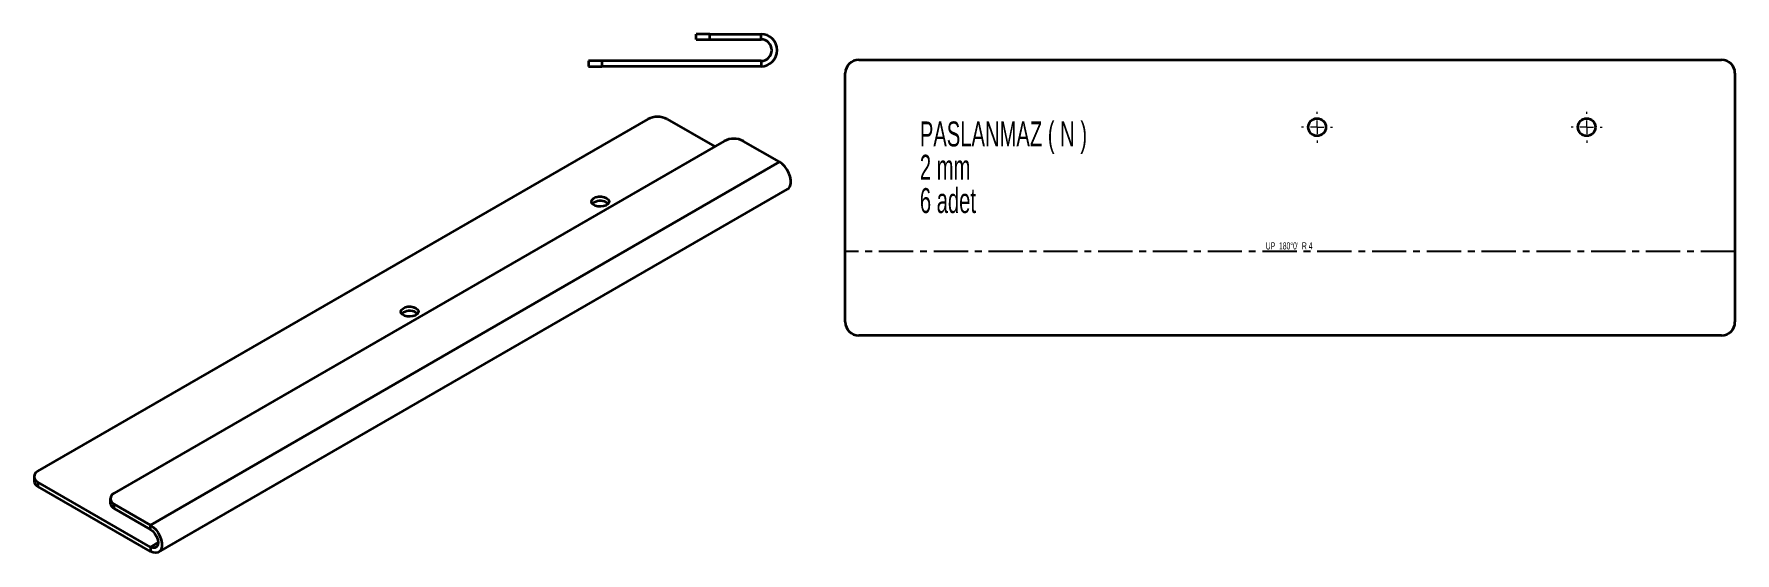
# Model space of a CAD drawing. Header units: millimetres. Extents: x -173 to 458, y 214 to 407.
import ezdxf

# ---------------------------------------------------------------- set-up
doc = ezdxf.new("R2010")
doc.units = ezdxf.units.MM
doc.linetypes.add('CENTERX2', pattern=[20.32, 12.7, -2.54, 2.54, -2.54])
doc.styles.add('SLDTEXTSTYLE0', font='TXT', dxfattribs={"width": 0.605})
doc.styles.add('SLDTEXTSTYLE1', font='TXT', dxfattribs={"width": 0.57})

# ---------------------------------------------------------------- blocks, each defined once
blk = doc.blocks.new('SW_NOTE_0')
at = {"color": 0, "linetype": 'Continuous', "lineweight": 0, "attachment_point": 1, "style": 'SLDTEXTSTYLE0'}
for s, insert, char_height in [('PASLANMAZ ( N )', (0, 11.94), 9.2604), ('2 mm', (0, -0.41), 9.26), ('6 adet', (0, -12.76), 9.26)]:
    blk.add_mtext(s, dxfattribs=dict(at, insert=insert, char_height=char_height))
blk = doc.blocks.new('SW_CENTERMARKSYMBOL_0')
at = {"color": 0, "linetype": 'Continuous', "lineweight": 18}
for p, q in [((-5, 0), (-5.75, 0)), ((0, 0), (-2.5, 0)), ((0, 5), (0, 5.75)), ((0, 0), (0, 2.5)), ((0, 0), (0, -2.5)), ((0, 0), (2.5, 0)), ((5, 0), (5.75, 0)), ((0, -5), (0, -5.75))]:
    blk.add_line(p, q, dxfattribs=at)
blk = doc.blocks.new('SW_CENTERMARKSYMBOL_1')
at = {"color": 0, "linetype": 'Continuous', "lineweight": 18}
for p, q in [((-5, 0), (-5.75, 0)), ((0, 0), (-2.5, 0)), ((0, 5), (0, 5.75)), ((0, 0), (0, 2.5)), ((0, 0), (0, -2.5)), ((0, 0), (2.5, 0)), ((5, 0), (5.75, 0)), ((0, -5), (0, -5.75))]:
    blk.add_line(p, q, dxfattribs=at)

msp = doc.modelspace()

# ---------------------------------------------------------------- linework, layer by layer
at = {"color": 7, "linetype": 'Continuous', "lineweight": 35}
for p, q in [((72.99, 404.7), (72.99, 406.7)), ((77.99, 406.7), (72.99, 406.7)), ((72.99, 404.7), (77.99, 404.7)), ((77.99, 404.7), (77.99, 406.7)), ((77.99, 406.7), (96.99, 406.7)), ((77.99, 404.7), (96.99, 404.7)), ((96.99, 404.7), (96.99, 406.7)), ((32.99, 396.7), (32.99, 394.7)), ((37.99, 396.7), (32.99, 396.7)), ((32.99, 394.7), (37.99, 394.7)), ((37.99, 396.7), (37.99, 394.7)), ((96.99, 396.7), (37.99, 396.7)), ((96.99, 394.7), (37.99, 394.7)), ((96.99, 396.7), (96.99, 394.7)), ((128.24, 299.85), (128.24, 392.13)), ((133.24, 397.13), (453.24, 397.13)), ((458.24, 392.13), (458.24, 299.85)), ((-171.21, 244.51), (55.07, 375.14)), ((62.14, 375.14), (79.82, 364.93)), ((83.35, 366.97), (-142.92, 236.35)), ((103.86, 359.22), (90.42, 366.97)), ((-129.49, 224.51), (103.86, 359.22)), ((-126.49, 214.42), (106.86, 349.12)), ((453.24, 294.85), (133.24, 294.85)), ((-172.67, 242.47), (-172.67, 240.84)), ((-129.49, 216.35), (-171.21, 240.43)), ((-171.21, 240.43), (-171.21, 238.8)), ((-129.49, 214.71), (-171.21, 238.8)), ((-144.39, 234.31), (-144.39, 232.68)), ((-142.92, 230.63), (-142.92, 232.27)), ((-142.92, 232.27), (-129.49, 224.51)), ((-142.92, 230.63), (-129.49, 222.88)), ((-129.49, 222.88), (-129.49, 224.51)), ((-129.49, 216.35), (-126.66, 217.98)), ((-129.49, 216.35), (-129.49, 214.71))]:
    msp.add_line(p, q, dxfattribs=at)
at = {"color": 7, "linetype": 'CENTERX2'}
msp.add_line((458.24, 325.99), (128.24, 325.99), dxfattribs=at)
at = {"color": 7, "linetype": 'Continuous', "lineweight": 35, "flags": 128}
for points in [[(106.86, 349.12), (107.35, 349.52), (107.83, 350.29), (108.07, 351.3), (108.07, 352.48), (107.83, 353.77), (107.35, 355.09), (106.67, 356.36), (105.83, 357.52), (104.87, 358.49), (103.86, 359.22)], [(39.69, 345.85), (40.31, 345.35), (40.62, 344.75), (40.57, 344.14), (40.18, 343.56), (39.49, 343.09), (38.57, 342.77), (37.53, 342.65), (36.46, 342.72), (35.5, 343), (34.75, 343.43), (34.28, 343.99), (34.14, 344.6), (34.36, 345.2), (34.91, 345.73), (35.73, 346.13), (36.72, 346.36), (37.79, 346.38), (38.82, 346.21), (39.69, 345.85)], [(39.69, 344.22), (40.31, 343.71), (40.32, 343.71)], [(-31.02, 305.03), (-30.4, 304.53), (-30.09, 303.93), (-30.14, 303.32), (-30.53, 302.74), (-31.22, 302.27), (-32.14, 301.95), (-33.19, 301.83), (-34.25, 301.9), (-35.21, 302.17), (-35.96, 302.61), (-36.43, 303.17), (-36.57, 303.78), (-36.35, 304.38), (-35.8, 304.91), (-34.98, 305.31), (-33.99, 305.54), (-32.92, 305.56), (-31.89, 305.39), (-31.02, 305.03)], [(-31.02, 303.4), (-30.4, 302.89), (-30.39, 302.89)], [(-129.49, 224.51), (-128.47, 223.78), (-127.51, 222.81), (-126.67, 221.66), (-125.99, 220.38), (-125.52, 219.06), (-125.27, 217.77), (-125.27, 216.59), (-125.52, 215.58), (-125.99, 214.81), (-126.67, 214.32), (-127.51, 214.14), (-128.47, 214.27), (-129.49, 214.71)], [(-129.49, 222.88), (-128.61, 222.21), (-127.82, 221.29), (-127.2, 220.21), (-126.8, 219.07), (-126.66, 217.98), (-126.8, 217.05), (-127.2, 216.37), (-127.82, 216.01), (-128.61, 216), (-129.49, 216.35)]]:
    msp.add_lwpolyline(points, dxfattribs=at)
at = {"color": 7, "linetype": 'Continuous', "lineweight": 35}
for centre in [(303.24, 372.13), (403.24, 372.13)]:
    msp.add_circle(centre, 3.25, dxfattribs=at)
for centre, radius, start, end in [((96.99, 400.7), 6, 270, 90), ((96.99, 400.7), 4, 270, 90), ((133.24, 392.13), 5, 90, 180), ((453.24, 392.13), 5, 0, 90), ((58.6, 368.31), 7.69, 62.60967, 117.39033), ((86.89, 360.15), 7.69, 62.60967, 117.39033), ((37.43, 340.34), 4.49, 59.79291, 131.36123), ((-33.28, 299.52), 4.49, 59.79291, 131.36123), ((133.24, 299.85), 5, 180, 270), ((453.24, 299.85), 5, 270, 0), ((-170.17, 241.09), 2.51, 185.6948, 245.62534), ((-170.43, 242.47), 2.18, 110.78342, 249.21658), ((-142.15, 234.31), 2.18, 110.78342, 249.21658), ((-141.88, 232.92), 2.51, 185.6948, 245.62534)]:
    msp.add_arc(centre, radius, start, end, dxfattribs=at)

# ---------------------------------------------------------------- block references
at = {"color": 7, "linetype": 'Continuous', "lineweight": 0}
msp.add_blockref('SW_NOTE_0', (155.9, 362.3), dxfattribs=at)
at = {"color": 7, "linetype": 'Continuous', "lineweight": 18}
for name, p in [('SW_CENTERMARKSYMBOL_0', (303.24, 372.13)), ('SW_CENTERMARKSYMBOL_1', (403.24, 372.13))]:
    msp.add_blockref(name, p, dxfattribs=at)

# ---------------------------------------------------------------- texts
at = {"color": 7, "linetype": 'Continuous', "lineweight": 18, "insert": (292.87, 329.4), "char_height": 2.6458, "attachment_point": 2, "style": 'SLDTEXTSTYLE1'}
msp.add_mtext("UP  180°0'  R 4", dxfattribs=at)

doc.saveas('drawing.dxf')
